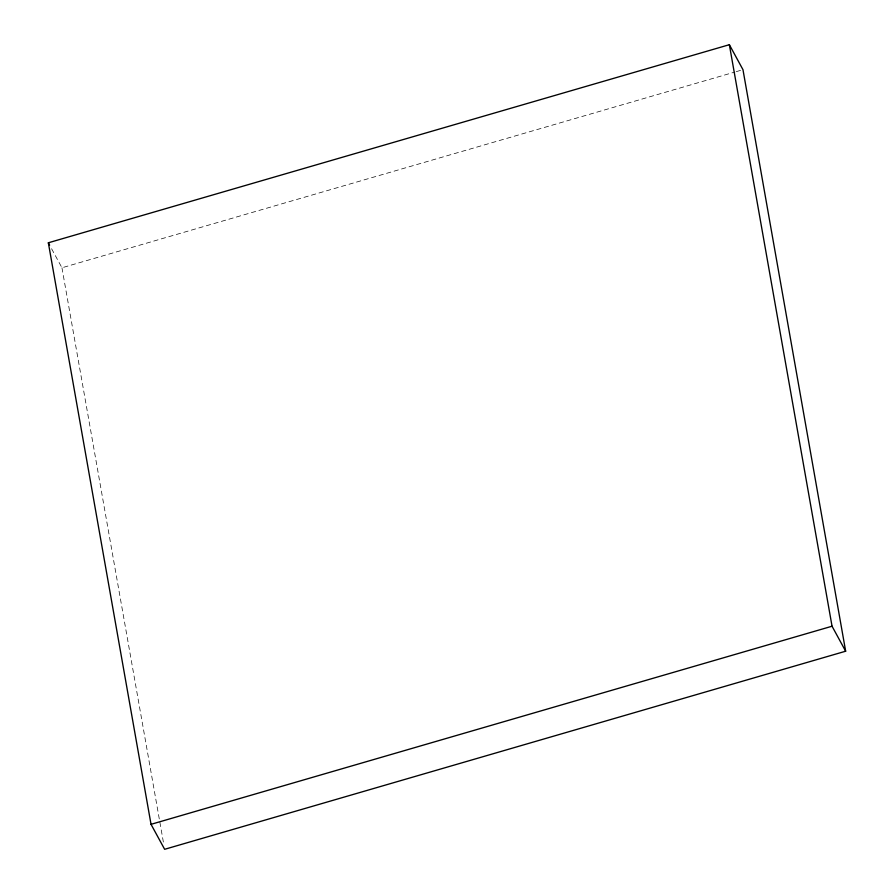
<?xml version="1.0" encoding="UTF-8"?>
<svg xmlns="http://www.w3.org/2000/svg" width="894" height="894" viewBox="0 0 894 894"><rect width="100%" height="100%" fill="white"/><g stroke="black" fill="none" stroke-linecap="round" stroke-linejoin="round"><path stroke-width="0.67" stroke-dasharray="4.47 3.35" d="M51.584 248.733L61.954 267.775L734.924 72.023M736.265 71.632L742.97 69.676M61.954 267.775L163.68 843.802"/><path stroke-width="1.34" d="M48.343 242.788L729.359 44.7L742.97 69.676L845.657 651.212L164.641 849.3L151.03 824.324L48.343 242.788L49.639 245.168M151.03 824.324L832.046 626.225L845.657 651.212M729.359 44.7L832.046 626.225"/></g></svg>
